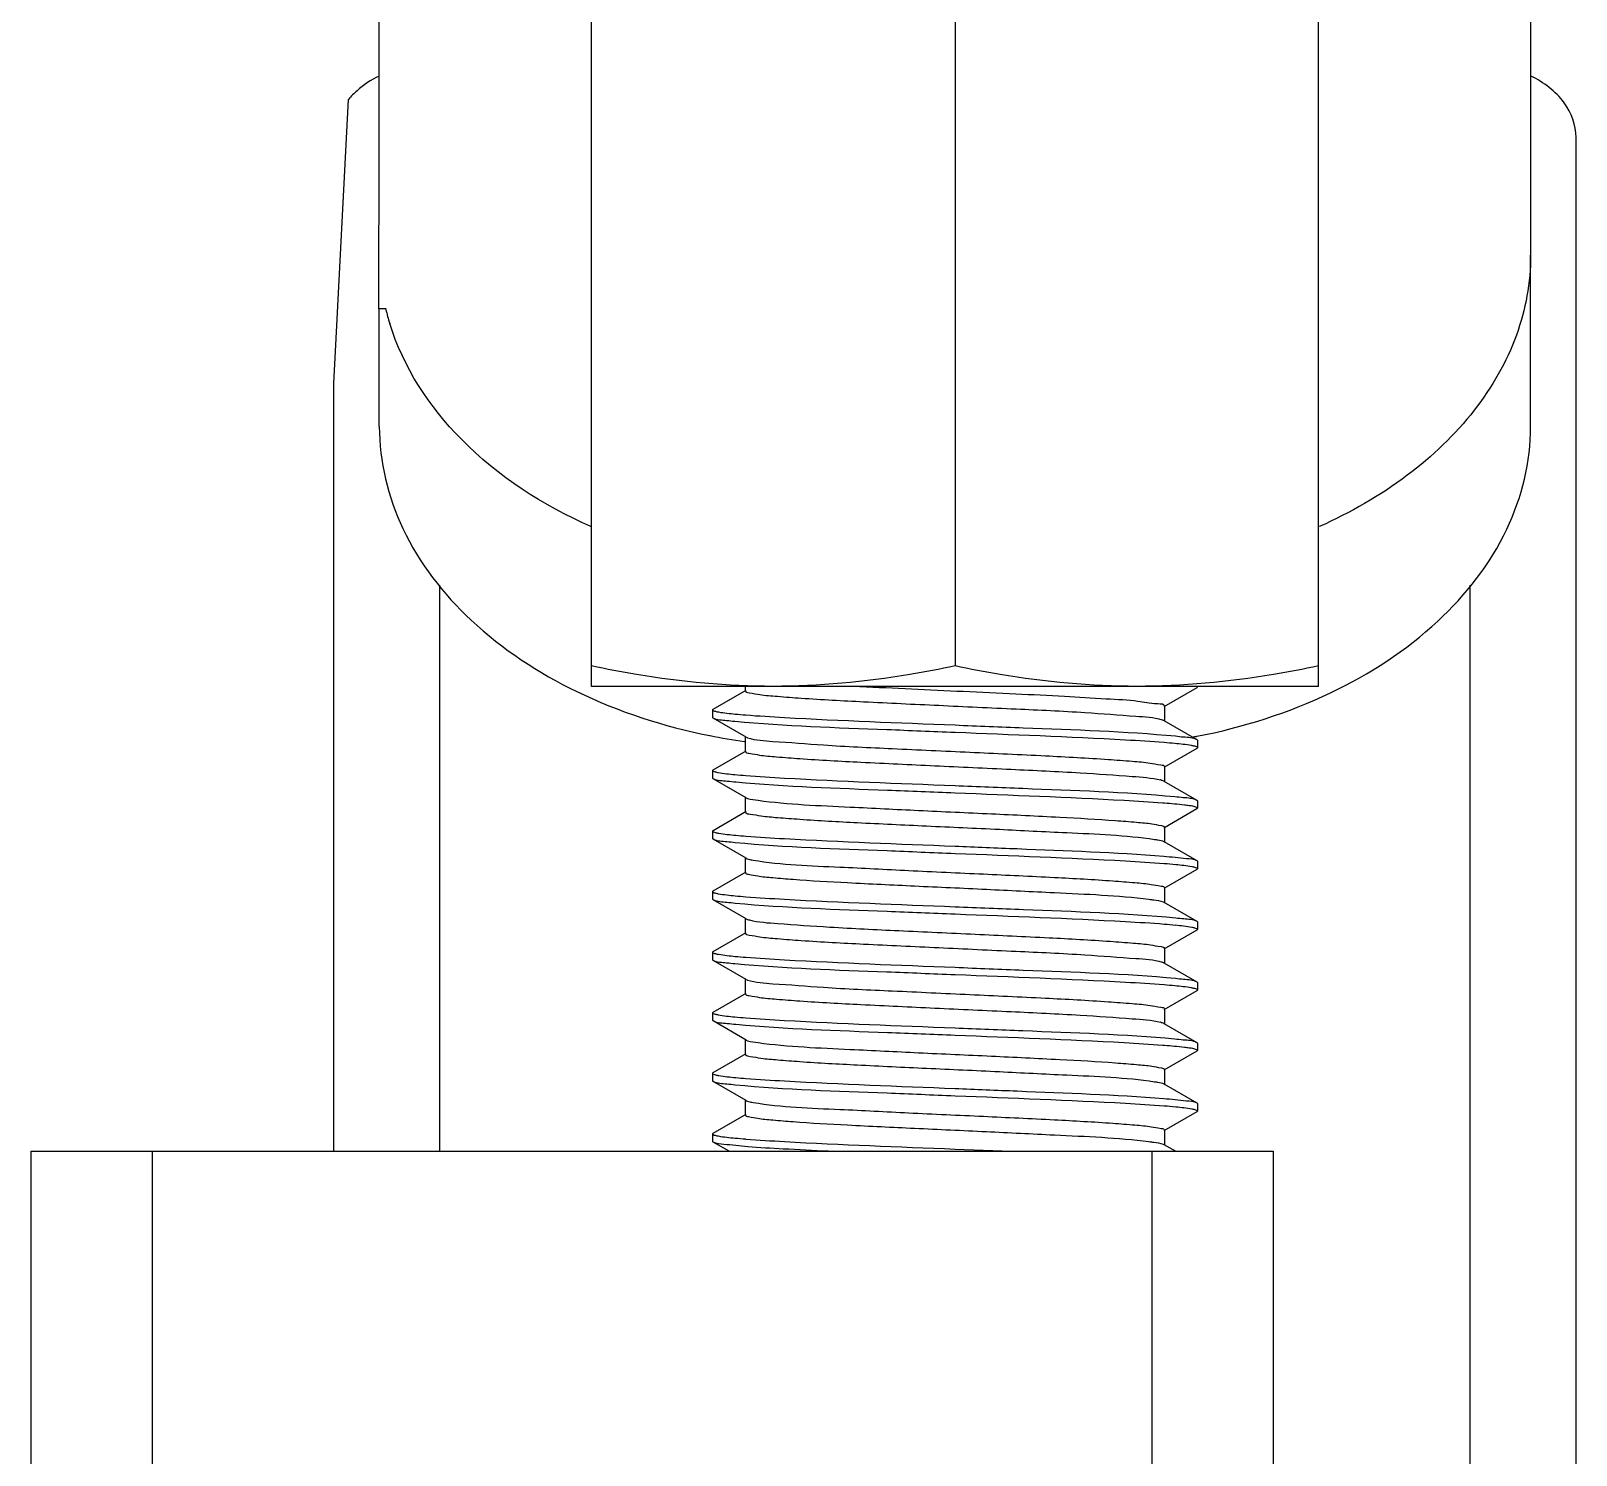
# Model space of a CAD drawing. Extents: x 27938 to 1507990, y 110129 to 923079.
# Drawn here: x 669636 to 670053.1, y 368703.7 to 369088.2 of the extents above; entities that cross this region are included whole.
import ezdxf

# ---------------------------------------------------------------- set-up
doc = ezdxf.new("R2010")
doc.units = 0
doc.header["$LTSCALE"] = 1000
doc.header["$MEASUREMENT"] = 0

msp = doc.modelspace()

# ---------------------------------------------------------------- linework, layer by layer
for p, q in [((669787.33, 368911.26), (669787.33, 369537.93)), ((669983.59, 368911.26), (669983.59, 369537.93)), ((669885.46, 369532.41), (669885.46, 368916.78)), ((670040.83, 369342.84), (670040.83, 369027.66)), ((669730.08, 369058.45), (669730.08, 369258.54)), ((669717.82, 368993.03), (669721.76, 369069.72)), ((669729.95, 369013.21), (669730.08, 369058.45)), ((670053.1, 366391), (670053.1, 369059.47)), ((670040.83, 368981.4), (670040.83, 369027.66)), ((669787.33, 369013.8), (669787.23, 369013.8)), ((669731.92, 369013.21), (669729.95, 369013.21)), ((669730.08, 368981.4), (669730.08, 369013.21)), ((669731.84, 369013.04), (669731.8, 369013.19)), ((669717.82, 368785.73), (669717.82, 368993.03)), ((669746.44, 368785.73), (669746.44, 368938.58)), ((670024.47, 366675.45), (670024.47, 368938.58)), ((669983.59, 368911.26), (669787.33, 368911.26)), ((669820.19, 368905.1), (669829.07, 368910.24)), ((669828.89, 368910.03), (669828.89, 368911.26)), ((669950.72, 368910.87), (669941.84, 368905.73)), ((669950.72, 368910.87), (669950.88, 368911.05)), ((669942.02, 368905.94), (669942.02, 368901.85)), ((669820.19, 368905.1), (669820.04, 368904.92)), ((669820.04, 368904.92), (669820.04, 368902.87)), ((669820.19, 368902.7), (669820.04, 368902.88)), ((669829.07, 368897.56), (669820.19, 368902.7)), ((669941.84, 368902.06), (669950.72, 368896.92)), ((669819.16, 368897.98), (669819.34, 368897.95)), ((669828.89, 368893.67), (669828.89, 368897.76)), ((669829.07, 368897.56), (669829.39, 368897.42)), ((669950.23, 368897.68), (669950.41, 368897.72)), ((669950.41, 368897.72), (669950.63, 368897.76)), ((669950.63, 368897.76), (669950.75, 368897.78)), ((669820.19, 368888.74), (669829.07, 368893.88)), ((669828.63, 368896.36), (669828.84, 368896.33)), ((669950.72, 368894.52), (669941.84, 368889.38)), ((669950.72, 368896.92), (669950.88, 368896.74)), ((669950.72, 368894.52), (669950.88, 368894.7)), ((669950.88, 368896.74), (669950.88, 368894.7)), ((669820.19, 368888.74), (669820.04, 368888.56)), ((669942.02, 368889.59), (669942.02, 368885.5)), ((669820.04, 368888.56), (669820.04, 368886.52)), ((669820.19, 368886.34), (669820.04, 368886.52)), ((669829.07, 368881.2), (669820.19, 368886.34)), ((669941.84, 368885.7), (669950.72, 368880.56)), ((669828.89, 368877.32), (669828.89, 368881.41)), ((669950.72, 368880.56), (669950.88, 368880.39)), ((669950.88, 368880.39), (669950.88, 368878.34)), ((669820.19, 368872.39), (669829.07, 368877.53)), ((669942.01, 368879.71), (669941.55, 368879.75)), ((669950.72, 368878.16), (669941.84, 368873.02)), ((669950.72, 368878.16), (669950.88, 368878.34)), ((669820.19, 368872.39), (669820.04, 368872.21)), ((669820.04, 368872.21), (669820.04, 368870.16)), ((669942.02, 368873.23), (669942.02, 368869.14)), ((669820.19, 368869.98), (669820.04, 368870.16)), ((669829.07, 368864.85), (669820.19, 368869.98)), ((669941.84, 368869.35), (669950.72, 368864.21)), ((669828.89, 368860.96), (669828.89, 368865.05)), ((669950.72, 368864.21), (669950.88, 368864.03)), ((669950.88, 368864.03), (669950.88, 368861.99)), ((669820.19, 368856.03), (669829.07, 368861.17)), ((669950.72, 368861.81), (669941.84, 368856.67)), ((669950.72, 368861.81), (669950.88, 368861.99)), ((669820.19, 368856.03), (669820.04, 368855.85)), ((669820.04, 368855.85), (669820.04, 368853.81)), ((669942.02, 368856.88), (669942.02, 368852.79)), ((669820.19, 368853.63), (669820.04, 368853.81)), ((669829.07, 368848.49), (669820.19, 368853.63)), ((669941.6, 368853.11), (669941.84, 368852.99)), ((669941.84, 368852.99), (669950.72, 368847.85)), ((669828.89, 368844.61), (669828.89, 368848.7)), ((669950.72, 368847.85), (669950.88, 368847.68)), ((669950.88, 368847.68), (669950.88, 368845.63)), ((669820.19, 368839.68), (669829.07, 368844.82)), ((669950.72, 368845.45), (669941.84, 368840.31)), ((669950.72, 368845.45), (669950.88, 368845.63)), ((669820.19, 368839.68), (669820.04, 368839.5)), ((669820.04, 368839.5), (669820.04, 368837.45)), ((669942.02, 368840.52), (669942.02, 368836.43)), ((669820.19, 368837.27), (669820.04, 368837.46)), ((669829.07, 368832.14), (669820.19, 368837.27)), ((669941.84, 368836.64), (669950.72, 368831.5)), ((669828.89, 368828.25), (669828.89, 368832.34)), ((669829.07, 368832.14), (669829.39, 368832)), ((669950.72, 368831.5), (669950.88, 368831.32)), ((669950.88, 368831.32), (669950.88, 368829.28)), ((669820.19, 368823.32), (669829.07, 368828.46)), ((669950.72, 368829.1), (669941.84, 368823.96)), ((669950.72, 368829.1), (669950.88, 368829.28)), ((669820.19, 368823.32), (669820.04, 368823.14)), ((669820.04, 368823.14), (669820.04, 368821.1)), ((669942.02, 368824.17), (669942.02, 368820.08)), ((669820.19, 368820.92), (669820.04, 368821.1)), ((669829.07, 368815.78), (669820.19, 368820.92)), ((669941.84, 368820.28), (669950.72, 368815.14)), ((669828.89, 368811.9), (669828.89, 368815.99)), ((669942.01, 368814.29), (669941.55, 368814.33)), ((669950.72, 368815.14), (669950.88, 368814.97)), ((669950.88, 368814.97), (669950.88, 368812.92)), ((669820.19, 368806.97), (669829.07, 368812.11)), ((669950.72, 368812.74), (669941.84, 368807.6)), ((669950.72, 368812.74), (669950.88, 368812.92)), ((669820.19, 368806.97), (669820.04, 368806.79)), ((669820.04, 368806.79), (669820.04, 368804.74)), ((669942.02, 368807.81), (669942.02, 368803.72)), ((669820.19, 368804.56), (669820.04, 368804.74)), ((669829.07, 368799.43), (669820.19, 368804.56)), ((669941.84, 368803.93), (669950.72, 368798.79)), ((669828.89, 368795.54), (669828.89, 368799.63)), ((669950.72, 368798.79), (669950.88, 368798.61)), ((669950.88, 368798.61), (669950.88, 368796.57)), ((669820.19, 368790.61), (669829.07, 368795.75)), ((669950.72, 368796.39), (669941.84, 368791.25)), ((669950.72, 368796.39), (669950.88, 368796.57)), ((669820.19, 368790.61), (669820.04, 368790.43)), ((669820.04, 368790.43), (669820.04, 368788.39)), ((669942.02, 368791.46), (669942.02, 368787.37)), ((669636.04, 368785.73), (669636.04, 366070.82)), ((669636.04, 368785.73), (669971.32, 368785.73)), ((669668.75, 368785.73), (669668.75, 366070.82)), ((669820.19, 368788.21), (669820.04, 368788.39)), ((669824.47, 368785.73), (669820.19, 368788.21)), ((669885.46, 368786.34), (669900.75, 368785.73)), ((669938.61, 368785.73), (669938.61, 366070.82)), ((669941.6, 368787.69), (669941.84, 368787.57)), ((669941.84, 368787.57), (669945.03, 368785.73)), ((669971.32, 368785.73), (669971.32, 366070.82))]:
    msp.add_line(p, q)
for centre, radius, start, end in [((669794.71, 369028.26), 64.69, 193.6087, 197.1011), ((669843.46, 369088.93), 185.95, 264.6627, 265.5428), ((669851.97, 369061.08), 166.36, 258.6907, 261.9357), ((669830.62, 368900.99), 3.78, 250.9561, 252.0907), ((669919.21, 369059.68), 164.94, 280.5328, 280.8408), ((669927.53, 368711.54), 185.09, 84.6498, 85.5433), ((669843.25, 369070.11), 183.48, 264.6243, 265.5438), ((669938.92, 368877.46), 8.78, 75.6696, 76.5396), ((669843.79, 369060.25), 190, 264.7268, 265.5405), ((669928, 368684.47), 179.44, 84.5514, 85.5534), ((669843.42, 369039.44), 185.52, 264.6569, 265.5429), ((669927.89, 368666.79), 180.76, 84.5776, 85.5479), ((669843.46, 369023.51), 185.95, 264.6627, 265.5428), ((669830.62, 368835.57), 3.78, 250.9561, 252.0907), ((669927.53, 368646.12), 185.09, 84.6498, 85.5433), ((669843.25, 369004.69), 183.48, 264.6243, 265.5438), ((669938.92, 368812.04), 8.78, 75.6696, 76.5396), ((669843.79, 368994.83), 190, 264.7268, 265.5405), ((669928, 368619.05), 179.44, 84.5514, 85.5534), ((669843.42, 368974.02), 185.52, 264.6569, 265.5429)]:
    msp.add_arc(centre, radius, start, end)
for points in [[(669730, 369076.03), (669727.87, 369074.98), (669725.84, 369073.66), (669724.06, 369072.08)], [(669724.06, 369072.08), (669723.24, 369071.36), (669722.46, 369070.56), (669721.76, 369069.72)]]:
    msp.add_open_spline(points, degree=3)
for points, knots in [([(670053.1, 369059.47), (670053.1, 369062.76), (670050.35, 369069.95), (670044.35, 369074.33), (670040.91, 369076.03)], [0, 0, 0, 0, 0.461863, 1, 1, 1, 1]), ([(670040.83, 369027.66), (670040.83, 369020.35), (670038.04, 369005.19), (670026.11, 368984.56), (670007.55, 368966.93), (669992.14, 368958.12), (669983.78, 368954.38)], [0, 0, 0, 0, 0.22414, 0.461145, 0.71917, 1, 1, 1, 1]), ([(669787.13, 368954.38), (669774.31, 368960.12), (669751.59, 368974.54), (669736.49, 368997.52), (669732.88, 369009.23)], [0, 0, 0, 0, 0.533925, 1, 1, 1, 1]), ([(669730.08, 368981.4), (669730.08, 368971.98), (669734.91, 368952.07), (669754.56, 368926.94), (669783.7, 368907.92), (669806.85, 368900.46), (669819.16, 368897.98)], [0, 0, 0, 0, 0.215544, 0.450343, 0.712966, 1, 1, 1, 1]), ([(669950.75, 368897.78), (669963.17, 368900.2), (669986.56, 368907.59), (670016.03, 368926.62), (670035.93, 368951.86), (670040.83, 368971.91), (670040.83, 368981.4)], [0, 0, 0, 0, 0.287139, 0.549905, 0.784678, 1, 1, 1, 1]), ([(669836.39, 368911.26), (669824.05, 368911.26), (669807.55, 368912.84), (669791.37, 368915.93), (669787.33, 368916.78)], [0, 0, 0, 0, 0.749211, 1, 1, 1, 1]), ([(669885.46, 368916.78), (669881.41, 368915.93), (669865.23, 368912.84), (669848.73, 368911.26), (669836.39, 368911.26)], [0, 0, 0, 0, 0.250789, 1, 1, 1, 1]), ([(669934.52, 368911.26), (669922.18, 368911.26), (669905.68, 368912.84), (669889.5, 368915.93), (669885.46, 368916.78)], [0, 0, 0, 0, 0.749211, 1, 1, 1, 1]), ([(669983.59, 368916.78), (669979.54, 368915.93), (669963.37, 368912.84), (669946.86, 368911.26), (669934.52, 368911.26)], [0, 0, 0, 0, 0.250789, 1, 1, 1, 1]), ([(669828.89, 368910.03), (669828.89, 368909.66), (669830.82, 368909.44), (669833.17, 368908.91), (669838.17, 368908.52), (669847.34, 368907.8), (669861.97, 368907.04), (669881.26, 368906.13), (669901.18, 368905.2), (669918.96, 368904.4), (669932.04, 368903.34), (669939.07, 368902.93), (669941.34, 368902.26)], [0, 0, 0, 0, 0.009703, 0.035887, 0.07813, 0.135078, 0.284815, 0.464601, 0.649729, 0.81476, 0.937049, 1, 1, 1, 1]), ([(669859.79, 368911.26), (669869.09, 368910.78), (669883.13, 368910.14), (669901.51, 368909.28), (669914.45, 368908.67), (669925.18, 368907.94), (669934.2, 368907.58), (669938.32, 368906.55), (669942.02, 368906.59), (669942.02, 368905.94)], [0, 0, 0, 0, 0.338564, 0.510837, 0.670229, 0.806445, 0.910702, 0.97638, 1, 1, 1, 1]), ([(669950.88, 368911.05), (669950.88, 368911.09), (669950.82, 368911.18), (669950.73, 368911.23), (669950.67, 368911.26)], [0, 0, 0, 0, 0.384576, 1, 1, 1, 1]), ([(669820.04, 368904.92), (669820.04, 368904.83), (669820.35, 368904.64), (669820.6, 368904.57), (669820.79, 368904.52)], [0, 0, 0, 0, 0.314295, 1, 1, 1, 1]), ([(669826.06, 368901.75), (669825.31, 368901.82), (669823.38, 368902.09), (669821.26, 368902.08), (669820.19, 368902.7)], [0, 0, 0, 0, 0.379133, 1, 1, 1, 1]), ([(669820.79, 368904.52), (669821.07, 368904.45), (669822.85, 368904.1), (669824.65, 368903.93), (669826.16, 368903.78)], [0, 0, 0, 0, 0.163341, 1, 1, 1, 1]), ([(669885.46, 368898.79), (669879.33, 368899.03), (669859.53, 368899.87), (669839.7, 368900.45), (669826.06, 368901.75)], [0, 0, 0, 0, 0.309073, 1, 1, 1, 1]), ([(669829.01, 368903.54), (669832.47, 368903.27), (669851.28, 368902.13), (669870.11, 368901.44), (669885.46, 368900.83)], [0, 0, 0, 0, 0.184553, 1, 1, 1, 1]), ([(669941.34, 368902.26), (669941.44, 368902.23), (669941.61, 368902.17), (669941.78, 368902.1), (669941.84, 368902.06)], [0, 0, 0, 0, 0.569522, 1, 1, 1, 1]), ([(669829.46, 368897.39), (669831.65, 368896.68), (669838.6, 368896.32), (669851.56, 368895.23), (669869.33, 368894.44), (669889.31, 368893.5), (669908.7, 368892.59), (669923.43, 368891.82), (669932.67, 368891.1), (669937.7, 368890.71), (669940.08, 368890.17), (669942.02, 368889.95), (669942.02, 368889.59)], [0, 0, 0, 0, 0.061098, 0.182334, 0.347135, 0.532706, 0.713328, 0.863975, 0.921317, 0.963856, 0.990226, 1, 1, 1, 1]), ([(669885.46, 368900.83), (669891.6, 368900.59), (669911.44, 368899.74), (669931.32, 368899.16), (669944.97, 368897.86)], [0, 0, 0, 0, 0.309586, 1, 1, 1, 1]), ([(669941.91, 368896.08), (669938.44, 368896.35), (669919.64, 368897.49), (669900.81, 368898.17), (669885.46, 368898.79)], [0, 0, 0, 0, 0.184541, 1, 1, 1, 1]), ([(669944.97, 368897.86), (669945.7, 368897.79), (669947.6, 368897.52), (669949.68, 368897.53), (669950.72, 368896.92)], [0, 0, 0, 0, 0.378727, 1, 1, 1, 1]), ([(669828.89, 368893.67), (669828.89, 368893.32), (669830.77, 368893.09), (669833.06, 368892.57), (669837.94, 368892.19), (669846.9, 368891.48), (669861.24, 368890.72), (669880.23, 368889.82), (669899.96, 368888.91), (669917.76, 368888.08), (669931.17, 368887.11), (669938.47, 368886.6), (669940.97, 368886)], [0, 0, 0, 0, 0.009517, 0.035128, 0.076492, 0.132277, 0.279305, 0.456588, 0.640385, 0.806077, 0.931494, 1, 1, 1, 1]), ([(669950.15, 368895.08), (669949.87, 368895.16), (669948.09, 368895.51), (669946.29, 368895.69), (669944.78, 368895.83)], [0, 0, 0, 0, 0.16229, 1, 1, 1, 1]), ([(669950.88, 368894.7), (669950.88, 368894.79), (669950.58, 368894.97), (669950.34, 368895.03), (669950.15, 368895.08)], [0, 0, 0, 0, 0.315177, 1, 1, 1, 1]), ([(669820.04, 368888.56), (669820.04, 368888.48), (669820.3, 368888.3), (669820.52, 368888.24), (669820.69, 368888.2)], [0, 0, 0, 0, 0.319254, 1, 1, 1, 1]), ([(669826.33, 368885.37), (669825.55, 368885.44), (669823.52, 368885.72), (669821.3, 368885.69), (669820.19, 368886.34)], [0, 0, 0, 0, 0.380051, 1, 1, 1, 1]), ([(669820.69, 368888.2), (669820.96, 368888.12), (669822.74, 368887.75), (669824.55, 368887.58), (669826.06, 368887.44)], [0, 0, 0, 0, 0.159053, 1, 1, 1, 1]), ([(669885.46, 368882.43), (669879.39, 368882.67), (669859.67, 368883.51), (669839.93, 368884.1), (669826.33, 368885.37)], [0, 0, 0, 0, 0.307895, 1, 1, 1, 1]), ([(669828.99, 368887.19), (669832.46, 368886.91), (669851.27, 368885.77), (669870.1, 368885.09), (669885.46, 368884.47)], [0, 0, 0, 0, 0.184509, 1, 1, 1, 1]), ([(669885.46, 368884.47), (669891.57, 368884.23), (669911.34, 368883.39), (669931.16, 368882.8), (669944.78, 368881.52)], [0, 0, 0, 0, 0.308784, 1, 1, 1, 1]), ([(669941.1, 368885.97), (669941.25, 368885.93), (669941.5, 368885.86), (669941.75, 368885.76), (669941.84, 368885.7)], [0, 0, 0, 0, 0.585672, 1, 1, 1, 1]), ([(669829.07, 368881.2), (669829.2, 368881.12), (669830.26, 368880.76), (669831.36, 368880.63), (669832.3, 368880.5)], [0, 0, 0, 0, 0.140461, 1, 1, 1, 1]), ([(669832.3, 368880.5), (669840.54, 368879.39), (669855.03, 368878.83), (669876.02, 368877.73), (669894.9, 368876.9), (669912.58, 368876.03), (669925.73, 368875.31), (669933.88, 368874.64), (669938.26, 368874.27), (669940.35, 368873.8), (669942.02, 368873.55), (669942.02, 368873.23)], [0, 0, 0, 0, 0.226556, 0.394464, 0.573122, 0.741029, 0.877994, 0.929534, 0.967621, 0.99116, 1, 1, 1, 1]), ([(669941.55, 368879.75), (669938.08, 368880.02), (669919.39, 368881.14), (669900.68, 368881.82), (669885.46, 368882.43)], [0, 0, 0, 0, 0.186017, 1, 1, 1, 1]), ([(669944.78, 368881.52), (669945.54, 368881.45), (669947.5, 368881.17), (669949.64, 368881.19), (669950.72, 368880.56)], [0, 0, 0, 0, 0.379378, 1, 1, 1, 1]), ([(669828.89, 368877.32), (669828.89, 368877.3), (669828.9, 368877.26), (669828.92, 368877.23), (669828.93, 368877.22)], [0, 0, 0, 0, 0.463467, 1, 1, 1, 1]), ([(669828.93, 368877.22), (669829.21, 368876.88), (669830.8, 368876.7), (669833.55, 368876.18), (669838.1, 368875.81), (669846.73, 368875.14), (669860.16, 368874.42), (669878.1, 368873.55), (669896.96, 368872.73), (669917.46, 368871.61), (669931.49, 368871.13), (669939.32, 368869.95)], [0, 0, 0, 0, 0.011937, 0.038615, 0.07957, 0.133598, 0.274096, 0.443272, 0.620779, 0.785256, 1, 1, 1, 1]), ([(669948.62, 368879.03), (669948.2, 368879.09), (669946.01, 368879.38), (669943.8, 368879.57), (669942.01, 368879.71)], [0, 0, 0, 0, 0.190958, 1, 1, 1, 1]), ([(669950.88, 368878.34), (669950.88, 368878.42), (669950.11, 368878.97), (669949.34, 368878.92), (669948.62, 368879.03)], [0, 0, 0, 0, 0.092798, 1, 1, 1, 1]), ([(669820.04, 368872.21), (669820.04, 368872.12), (669820.35, 368871.92), (669820.61, 368871.86), (669820.81, 368871.81)], [0, 0, 0, 0, 0.312916, 1, 1, 1, 1]), ([(669826.15, 368869.03), (669825.39, 368869.1), (669823.42, 368869.38), (669821.27, 368869.36), (669820.19, 368869.98)], [0, 0, 0, 0, 0.379419, 1, 1, 1, 1]), ([(669820.81, 368871.81), (669821.1, 368871.73), (669822.93, 368871.38), (669824.78, 368871.2), (669826.33, 368871.06)], [0, 0, 0, 0, 0.163149, 1, 1, 1, 1]), ([(669885.46, 368866.08), (669879.35, 368866.32), (669859.58, 368867.16), (669839.77, 368867.75), (669826.15, 368869.03)], [0, 0, 0, 0, 0.308711, 1, 1, 1, 1]), ([(669829.02, 368870.83), (669832.49, 368870.56), (669851.29, 368869.42), (669870.11, 368868.73), (669885.46, 368868.12)], [0, 0, 0, 0, 0.184619, 1, 1, 1, 1]), ([(669885.46, 368868.12), (669891.05, 368867.9), (669909.85, 368867.12), (669928.65, 368866.45), (669941.82, 368865.42)], [0, 0, 0, 0, 0.297814, 1, 1, 1, 1]), ([(669939.32, 368869.95), (669939.62, 368869.9), (669940.47, 368869.75), (669941.36, 368869.63), (669941.84, 368869.35)], [0, 0, 0, 0, 0.353551, 1, 1, 1, 1]), ([(669829.07, 368864.85), (669829.28, 368864.72), (669829.92, 368864.54), (669830.56, 368864.42), (669830.96, 368864.35)], [0, 0, 0, 0, 0.374139, 1, 1, 1, 1]), ([(669830.96, 368864.35), (669838.68, 368863.02), (669852.77, 368862.66), (669873.47, 368861.47), (669892.8, 368860.64), (669911.13, 368859.75), (669924.88, 368859.02), (669933.43, 368858.33), (669938.06, 368857.94), (669940.25, 368857.45), (669942.02, 368857.22), (669942.02, 368856.88)], [0, 0, 0, 0, 0.210773, 0.377666, 0.558838, 0.731273, 0.873076, 0.926648, 0.966309, 0.990838, 1, 1, 1, 1]), ([(669941.91, 368863.37), (669938.45, 368863.64), (669919.64, 368864.78), (669900.81, 368865.46), (669885.46, 368866.08)], [0, 0, 0, 0, 0.184504, 1, 1, 1, 1]), ([(669941.82, 368865.42), (669943.87, 368865.26), (669946.77, 368864.85), (669949.9, 368864.68), (669950.72, 368864.21)], [0, 0, 0, 0, 0.683777, 1, 1, 1, 1]), ([(669828.89, 368860.96), (669828.89, 368860.65), (669830.51, 368860.4), (669832.55, 368859.95), (669836.82, 368859.57), (669844.76, 368858.91), (669857.62, 368858.2), (669874.97, 368857.35), (669893.6, 368856.52), (669914.69, 368855.44), (669929.36, 368854.83), (669937.82, 368853.8)], [0, 0, 0, 0, 0.008683, 0.031763, 0.069103, 0.119686, 0.254361, 0.420111, 0.597552, 0.765912, 1, 1, 1, 1]), ([(669950.21, 368862.36), (669949.94, 368862.43), (669948.23, 368862.79), (669946.49, 368862.95), (669945.04, 368863.09)], [0, 0, 0, 0, 0.160861, 1, 1, 1, 1]), ([(669950.88, 368861.99), (669950.88, 368862.07), (669950.61, 368862.25), (669950.38, 368862.31), (669950.21, 368862.36)], [0, 0, 0, 0, 0.319044, 1, 1, 1, 1]), ([(669820.04, 368855.85), (669820.04, 368855.77), (669820.31, 368855.59), (669820.53, 368855.53), (669820.71, 368855.48)], [0, 0, 0, 0, 0.318137, 1, 1, 1, 1]), ([(669820.71, 368855.48), (669820.99, 368855.4), (669822.79, 368855.04), (669824.61, 368854.86), (669826.15, 368854.72)], [0, 0, 0, 0, 0.159502, 1, 1, 1, 1]), ([(669826.16, 368852.67), (669825.4, 368852.75), (669823.43, 368853.02), (669821.27, 368853), (669820.19, 368853.63)], [0, 0, 0, 0, 0.379512, 1, 1, 1, 1]), ([(669885.46, 368849.72), (669879.35, 368849.96), (669859.58, 368850.81), (669839.78, 368851.39), (669826.16, 368852.67)], [0, 0, 0, 0, 0.308641, 1, 1, 1, 1]), ([(669829, 368854.47), (669832.47, 368854.2), (669851.28, 368853.06), (669870.11, 368852.38), (669885.46, 368851.76)], [0, 0, 0, 0, 0.184538, 1, 1, 1, 1]), ([(669885.46, 368851.76), (669891.61, 368851.52), (669911.48, 368850.67), (669931.38, 368850.1), (669945.04, 368848.78)], [0, 0, 0, 0, 0.309919, 1, 1, 1, 1]), ([(669937.82, 368853.8), (669938.26, 368853.74), (669939.52, 368853.57), (669940.81, 368853.4), (669941.6, 368853.11)], [0, 0, 0, 0, 0.341642, 1, 1, 1, 1]), ([(669829.07, 368848.49), (669829.18, 368848.43), (669829.47, 368848.32), (669829.77, 368848.24), (669829.95, 368848.19)], [0, 0, 0, 0, 0.406881, 1, 1, 1, 1]), ([(669829.95, 368848.19), (669832.45, 368847.6), (669839.75, 368847.09), (669853.17, 368846.12), (669870.96, 368845.28), (669890.7, 368844.37), (669909.68, 368843.47), (669924.01, 368842.72), (669932.98, 368842.01), (669937.85, 368841.62), (669940.15, 368841.1), (669942.02, 368840.88), (669942.02, 368840.52)], [0, 0, 0, 0, 0.068576, 0.194029, 0.359725, 0.543506, 0.720761, 0.867753, 0.923531, 0.964877, 0.99049, 1, 1, 1, 1]), ([(669941.92, 368847.01), (669938.45, 368847.28), (669919.64, 368848.42), (669900.81, 368849.11), (669885.46, 368849.72)], [0, 0, 0, 0, 0.184493, 1, 1, 1, 1]), ([(669945.04, 368848.78), (669945.76, 368848.71), (669947.64, 368848.45), (669949.69, 368848.45), (669950.72, 368847.85)], [0, 0, 0, 0, 0.378482, 1, 1, 1, 1]), ([(669828.89, 368844.61), (669828.89, 368844.24), (669830.82, 368844.02), (669833.17, 368843.49), (669838.17, 368843.1), (669847.34, 368842.38), (669861.97, 368841.62), (669881.26, 368840.71), (669901.18, 368839.78), (669918.96, 368838.98), (669932.04, 368837.92), (669939.07, 368837.51), (669941.34, 368836.84)], [0, 0, 0, 0, 0.009703, 0.035887, 0.07813, 0.135078, 0.284815, 0.464601, 0.649729, 0.81476, 0.937049, 1, 1, 1, 1]), ([(669950.21, 368846), (669949.93, 368846.08), (669948.2, 368846.44), (669946.44, 368846.6), (669944.97, 368846.75)], [0, 0, 0, 0, 0.160696, 1, 1, 1, 1]), ([(669950.88, 368845.63), (669950.88, 368845.71), (669950.61, 368845.9), (669950.38, 368845.96), (669950.21, 368846)], [0, 0, 0, 0, 0.318595, 1, 1, 1, 1]), ([(669820.04, 368839.5), (669820.04, 368839.41), (669820.35, 368839.22), (669820.6, 368839.15), (669820.79, 368839.1)], [0, 0, 0, 0, 0.314295, 1, 1, 1, 1]), ([(669820.79, 368839.1), (669821.07, 368839.03), (669822.85, 368838.68), (669824.65, 368838.5), (669826.16, 368838.36)], [0, 0, 0, 0, 0.163341, 1, 1, 1, 1]), ([(669826.06, 368836.33), (669825.31, 368836.4), (669823.38, 368836.67), (669821.26, 368836.66), (669820.19, 368837.27)], [0, 0, 0, 0, 0.379133, 1, 1, 1, 1]), ([(669885.46, 368833.37), (669879.33, 368833.61), (669859.53, 368834.45), (669839.7, 368835.03), (669826.06, 368836.33)], [0, 0, 0, 0, 0.309073, 1, 1, 1, 1]), ([(669829.01, 368838.12), (669832.47, 368837.85), (669851.28, 368836.71), (669870.11, 368836.02), (669885.46, 368835.41)], [0, 0, 0, 0, 0.184553, 1, 1, 1, 1]), ([(669885.46, 368835.41), (669891.6, 368835.16), (669911.44, 368834.32), (669931.32, 368833.74), (669944.97, 368832.44)], [0, 0, 0, 0, 0.309586, 1, 1, 1, 1]), ([(669941.34, 368836.84), (669941.44, 368836.81), (669941.61, 368836.75), (669941.78, 368836.68), (669941.84, 368836.64)], [0, 0, 0, 0, 0.569522, 1, 1, 1, 1]), ([(669829.46, 368831.97), (669831.65, 368831.26), (669838.6, 368830.9), (669851.56, 368829.81), (669869.33, 368829.02), (669889.31, 368828.08), (669908.7, 368827.17), (669923.43, 368826.4), (669932.67, 368825.68), (669937.7, 368825.29), (669940.08, 368824.75), (669942.02, 368824.53), (669942.02, 368824.17)], [0, 0, 0, 0, 0.061098, 0.182334, 0.347135, 0.532706, 0.713328, 0.863975, 0.921317, 0.963856, 0.990226, 1, 1, 1, 1]), ([(669941.91, 368830.66), (669938.44, 368830.93), (669919.64, 368832.07), (669900.81, 368832.75), (669885.46, 368833.37)], [0, 0, 0, 0, 0.184541, 1, 1, 1, 1]), ([(669950.15, 368829.66), (669949.87, 368829.74), (669948.09, 368830.09), (669946.29, 368830.27), (669944.78, 368830.41)], [0, 0, 0, 0, 0.16229, 1, 1, 1, 1]), ([(669944.97, 368832.44), (669945.7, 368832.37), (669947.6, 368832.1), (669949.68, 368832.11), (669950.72, 368831.5)], [0, 0, 0, 0, 0.378727, 1, 1, 1, 1]), ([(669828.89, 368828.25), (669828.89, 368827.9), (669830.77, 368827.67), (669833.06, 368827.15), (669837.94, 368826.77), (669846.9, 368826.06), (669861.24, 368825.3), (669880.23, 368824.4), (669899.96, 368823.49), (669917.76, 368822.66), (669931.17, 368821.69), (669938.47, 368821.18), (669940.97, 368820.58)], [0, 0, 0, 0, 0.009517, 0.035128, 0.076492, 0.132277, 0.279305, 0.456588, 0.640385, 0.806077, 0.931494, 1, 1, 1, 1]), ([(669950.88, 368829.28), (669950.88, 368829.36), (669950.58, 368829.55), (669950.34, 368829.61), (669950.15, 368829.66)], [0, 0, 0, 0, 0.315177, 1, 1, 1, 1]), ([(669820.04, 368823.14), (669820.04, 368823.06), (669820.3, 368822.88), (669820.52, 368822.82), (669820.69, 368822.78)], [0, 0, 0, 0, 0.319254, 1, 1, 1, 1]), ([(669820.69, 368822.78), (669820.96, 368822.7), (669822.74, 368822.33), (669824.55, 368822.16), (669826.06, 368822.02)], [0, 0, 0, 0, 0.159053, 1, 1, 1, 1]), ([(669826.33, 368819.95), (669825.55, 368820.02), (669823.52, 368820.3), (669821.3, 368820.27), (669820.19, 368820.92)], [0, 0, 0, 0, 0.380051, 1, 1, 1, 1]), ([(669885.46, 368817.01), (669879.39, 368817.25), (669859.67, 368818.09), (669839.93, 368818.68), (669826.33, 368819.95)], [0, 0, 0, 0, 0.307895, 1, 1, 1, 1]), ([(669828.99, 368821.76), (669832.46, 368821.49), (669851.27, 368820.35), (669870.1, 368819.67), (669885.46, 368819.05)], [0, 0, 0, 0, 0.184509, 1, 1, 1, 1]), ([(669885.46, 368819.05), (669891.57, 368818.81), (669911.34, 368817.97), (669931.16, 368817.38), (669944.78, 368816.1)], [0, 0, 0, 0, 0.308784, 1, 1, 1, 1]), ([(669941.1, 368820.55), (669941.25, 368820.51), (669941.5, 368820.44), (669941.75, 368820.34), (669941.84, 368820.28)], [0, 0, 0, 0, 0.585672, 1, 1, 1, 1]), ([(669829.07, 368815.78), (669829.2, 368815.7), (669830.26, 368815.34), (669831.36, 368815.21), (669832.3, 368815.08)], [0, 0, 0, 0, 0.140461, 1, 1, 1, 1]), ([(669832.3, 368815.08), (669840.54, 368813.97), (669855.03, 368813.41), (669876.02, 368812.31), (669894.9, 368811.48), (669912.58, 368810.61), (669925.73, 368809.89), (669933.88, 368809.22), (669938.26, 368808.85), (669940.35, 368808.38), (669942.02, 368808.13), (669942.02, 368807.81)], [0, 0, 0, 0, 0.226556, 0.394464, 0.573122, 0.741029, 0.877994, 0.929534, 0.967621, 0.99116, 1, 1, 1, 1]), ([(669941.55, 368814.33), (669938.08, 368814.6), (669919.39, 368815.72), (669900.68, 368816.4), (669885.46, 368817.01)], [0, 0, 0, 0, 0.186017, 1, 1, 1, 1]), ([(669948.62, 368813.61), (669948.2, 368813.67), (669946.01, 368813.96), (669943.8, 368814.15), (669942.01, 368814.29)], [0, 0, 0, 0, 0.190958, 1, 1, 1, 1]), ([(669944.78, 368816.1), (669945.54, 368816.03), (669947.5, 368815.75), (669949.64, 368815.77), (669950.72, 368815.14)], [0, 0, 0, 0, 0.379378, 1, 1, 1, 1]), ([(669950.88, 368812.92), (669950.88, 368813), (669950.11, 368813.55), (669949.34, 368813.5), (669948.62, 368813.61)], [0, 0, 0, 0, 0.092798, 1, 1, 1, 1]), ([(669828.89, 368811.9), (669828.89, 368811.88), (669828.9, 368811.84), (669828.92, 368811.81), (669828.93, 368811.8)], [0, 0, 0, 0, 0.463467, 1, 1, 1, 1]), ([(669828.93, 368811.8), (669829.21, 368811.46), (669830.8, 368811.28), (669833.55, 368810.76), (669838.1, 368810.39), (669846.73, 368809.72), (669860.16, 368809), (669878.1, 368808.13), (669896.96, 368807.31), (669917.46, 368806.19), (669931.49, 368805.71), (669939.32, 368804.53)], [0, 0, 0, 0, 0.011937, 0.038615, 0.07957, 0.133598, 0.274096, 0.443272, 0.620779, 0.785256, 1, 1, 1, 1]), ([(669820.04, 368806.79), (669820.04, 368806.7), (669820.35, 368806.5), (669820.61, 368806.44), (669820.81, 368806.39)], [0, 0, 0, 0, 0.312916, 1, 1, 1, 1]), ([(669820.81, 368806.39), (669821.1, 368806.31), (669822.93, 368805.96), (669824.78, 368805.78), (669826.33, 368805.64)], [0, 0, 0, 0, 0.163149, 1, 1, 1, 1]), ([(669829.02, 368805.41), (669832.49, 368805.14), (669851.29, 368804), (669870.11, 368803.31), (669885.46, 368802.7)], [0, 0, 0, 0, 0.184619, 1, 1, 1, 1]), ([(669826.15, 368803.61), (669825.39, 368803.68), (669823.42, 368803.96), (669821.27, 368803.94), (669820.19, 368804.56)], [0, 0, 0, 0, 0.379419, 1, 1, 1, 1]), ([(669885.46, 368800.65), (669879.35, 368800.9), (669859.58, 368801.74), (669839.77, 368802.33), (669826.15, 368803.61)], [0, 0, 0, 0, 0.308711, 1, 1, 1, 1]), ([(669885.46, 368802.7), (669891.05, 368802.48), (669909.85, 368801.7), (669928.65, 368801.03), (669941.82, 368800)], [0, 0, 0, 0, 0.297814, 1, 1, 1, 1]), ([(669939.32, 368804.53), (669939.62, 368804.48), (669940.47, 368804.33), (669941.36, 368804.21), (669941.84, 368803.93)], [0, 0, 0, 0, 0.353551, 1, 1, 1, 1]), ([(669829.07, 368799.43), (669829.28, 368799.3), (669829.92, 368799.12), (669830.56, 368799), (669830.96, 368798.93)], [0, 0, 0, 0, 0.374139, 1, 1, 1, 1]), ([(669830.96, 368798.93), (669838.68, 368797.6), (669852.77, 368797.24), (669873.47, 368796.05), (669892.8, 368795.22), (669911.13, 368794.33), (669924.88, 368793.59), (669933.43, 368792.91), (669938.06, 368792.52), (669940.25, 368792.03), (669942.02, 368791.8), (669942.02, 368791.46)], [0, 0, 0, 0, 0.210773, 0.377666, 0.558838, 0.731273, 0.873076, 0.926648, 0.966309, 0.990838, 1, 1, 1, 1]), ([(669941.91, 368797.94), (669938.45, 368798.22), (669919.64, 368799.36), (669900.81, 368800.04), (669885.46, 368800.65)], [0, 0, 0, 0, 0.184504, 1, 1, 1, 1]), ([(669941.82, 368800), (669943.87, 368799.84), (669946.77, 368799.43), (669949.9, 368799.26), (669950.72, 368798.79)], [0, 0, 0, 0, 0.683777, 1, 1, 1, 1]), ([(669950.21, 368796.94), (669949.94, 368797.01), (669948.23, 368797.37), (669946.49, 368797.53), (669945.04, 368797.67)], [0, 0, 0, 0, 0.160861, 1, 1, 1, 1]), ([(669950.88, 368796.57), (669950.88, 368796.65), (669950.61, 368796.83), (669950.38, 368796.89), (669950.21, 368796.94)], [0, 0, 0, 0, 0.319044, 1, 1, 1, 1]), ([(669828.89, 368795.54), (669828.89, 368795.23), (669830.51, 368794.98), (669832.55, 368794.53), (669836.82, 368794.15), (669844.76, 368793.49), (669857.62, 368792.78), (669874.97, 368791.93), (669893.6, 368791.1), (669914.69, 368790.02), (669929.36, 368789.41), (669937.82, 368788.38)], [0, 0, 0, 0, 0.008683, 0.031763, 0.069103, 0.119686, 0.254361, 0.420111, 0.597552, 0.765912, 1, 1, 1, 1]), ([(669820.04, 368790.43), (669820.04, 368790.35), (669820.31, 368790.17), (669820.53, 368790.11), (669820.71, 368790.06)], [0, 0, 0, 0, 0.318137, 1, 1, 1, 1]), ([(669820.71, 368790.06), (669820.99, 368789.98), (669822.79, 368789.62), (669824.61, 368789.44), (669826.15, 368789.3)], [0, 0, 0, 0, 0.159502, 1, 1, 1, 1]), ([(669829, 368789.05), (669832.47, 368788.78), (669851.28, 368787.64), (669870.11, 368786.96), (669885.46, 368786.34)], [0, 0, 0, 0, 0.184538, 1, 1, 1, 1]), ([(669851.26, 368785.73), (669847.2, 368785.92), (669839.97, 368786.31), (669830.5, 368786.78), (669824.33, 368787.55), (669821.05, 368787.71), (669820.19, 368788.21)], [0, 0, 0, 0, 0.391004, 0.698367, 0.904941, 1, 1, 1, 1]), ([(669937.82, 368788.38), (669938.26, 368788.32), (669939.52, 368788.15), (669940.81, 368787.98), (669941.6, 368787.69)], [0, 0, 0, 0, 0.341642, 1, 1, 1, 1])]:
    msp.add_open_spline(points, degree=3, knots=knots)

doc.saveas('drawing.dxf')
